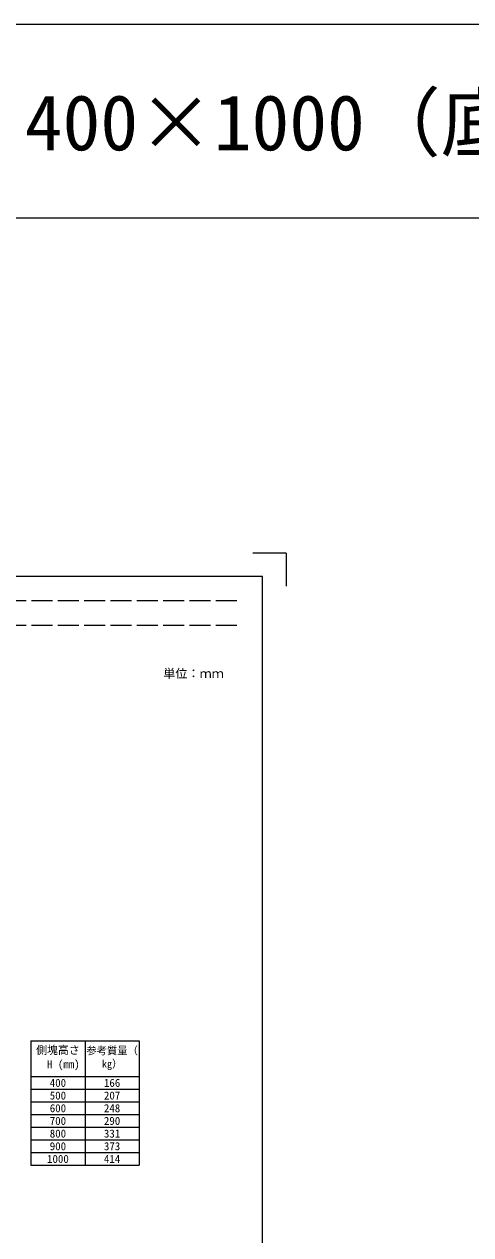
# Model space of a CAD drawing. Units: millimetres at full size; details may follow other scales. Extents: x 26939 to 38479, y -4931 to 4101.
# Drawn here: x 30685 to 32594, y -1070 to 4101 of the extents above; entities that cross this region are included whole.
import ezdxf
from ezdxf.enums import TextEntityAlignment as Align

# ---------------------------------------------------------------- set-up
doc = ezdxf.new("R2010")
doc.units = ezdxf.units.MM
doc.header["$LTSCALE"] = 15
doc.linetypes.add('DASHED', pattern=[7.5, 6, -1.5])
for name, color, linetype, lineweight in [('0_2', 7, 'Continuous', 13), ('Defpoints_7', 1, 'Continuous', 13), ('枠', 5, 'Continuous', 5)]:
    doc.layers.add(name, color=color, linetype=linetype, lineweight=lineweight)
doc.styles.add('ＭＳ ゴシック', font='')
doc.styles.get('ＭＳ ゴシック').set_extended_font_data('MS Gothic')

msp = doc.modelspace()

# ---------------------------------------------------------------- linework, layer by layer
at = {"layer": '0_2', "linetype": 'DASHED', "lineweight": 9}
for p, q in [((31594.08, 1637.29), (28054.08, 1637.29)), ((31594.08, 1533.29), (28054.08, 1533.29))]:
    msp.add_line(p, q, dxfattribs=at)
at = {"layer": '0_2'}
for p, q in [((30713.54, -240.99), (31176.59, -240.99)), ((30713.54, -240.99), (30713.54, -773.07)), ((30945.07, -240.99), (30945.07, -773.07)), ((31176.59, -240.99), (31176.59, -394.03)), ((30713.54, -394.03), (31176.59, -394.03)), ((31176.59, -394.03), (31176.59, -773.07)), ((30713.54, -448.18), (31176.59, -448.18)), ((30713.54, -502.33), (31176.59, -502.33)), ((30713.54, -556.48), (31176.59, -556.48)), ((30713.54, -610.63), (31176.59, -610.63)), ((30713.54, -664.77), (31176.59, -664.77)), ((30713.54, -718.92), (31176.59, -718.92)), ((30713.54, -773.07), (31176.59, -773.07))]:
    msp.add_line(p, q, dxfattribs=at)
at = {"layer": 'Defpoints_7'}
for q in [(31662.66, 1841.99), (31804.08, 1700.56)]:
    msp.add_line((31804.08, 1841.99), q, dxfattribs=at)
at = {"layer": '枠', "color": 1, "lineweight": 9}
for p, q in [((26939, 4101.1), (38479.33, 4101.1)), ((26939, 3273.49), (38479.33, 3273.49))]:
    msp.add_line(p, q, dxfattribs=at)
at = {"layer": '枠', "lineweight": 20}
for p, q in [((31704.08, 1741.99), (27944.08, 1741.99)), ((31704.08, -3758.01), (31704.08, 1741.99))]:
    msp.add_line(p, q, dxfattribs=at)

# ---------------------------------------------------------------- texts
at = {"layer": '0_2', "style": 'ＭＳ ゴシック'}
msp.add_text('Ｌ形外渠桝 300×400×1000（底無し）[Ｌ形縁塊250用・300用]', height=237.4, dxfattribs=at).set_placement((32709.17, 3491.12), align=Align.BOTTOM_CENTER)
for s, height, p in [('単位：ｍｍ', 37.98, (31408.74, 1327.85)), ('400', 34.18, (30829.31, -421.11)), ('166', 34.18, (31060.83, -421.11)), ('500', 34.18, (30829.31, -475.25)), ('207', 34.18, (31060.83, -475.25)), ('600', 34.18, (30829.31, -529.4)), ('248', 34.18, (31060.83, -529.4)), ('700', 34.18, (30829.31, -583.55)), ('290', 34.18, (31060.83, -583.55)), ('800', 34.18, (30829.31, -637.7)), ('331', 34.18, (31060.83, -637.7)), ('900', 34.18, (30829.31, -691.85)), ('373', 34.18, (31060.83, -691.85)), ('1000', 34.18, (30829.31, -746)), ('414', 34.18, (31060.83, -746))]:
    msp.add_text(s, height=height, dxfattribs=at).set_placement(p, align=Align.MIDDLE_CENTER)
for s, height, p in [('側塊高さ', 34.18, (30736.07, -264.2)), ('参考質量（', 32.28, (30950.75, -267.16)), ('\u3000H (mm)', 34.18, (30736.07, -324.2)), ('kg）', 32.28, (31016.8, -323.83))]:
    msp.add_text(s, height=height, dxfattribs=at).set_placement(p, align=Align.TOP_LEFT)

doc.saveas('drawing.dxf')
